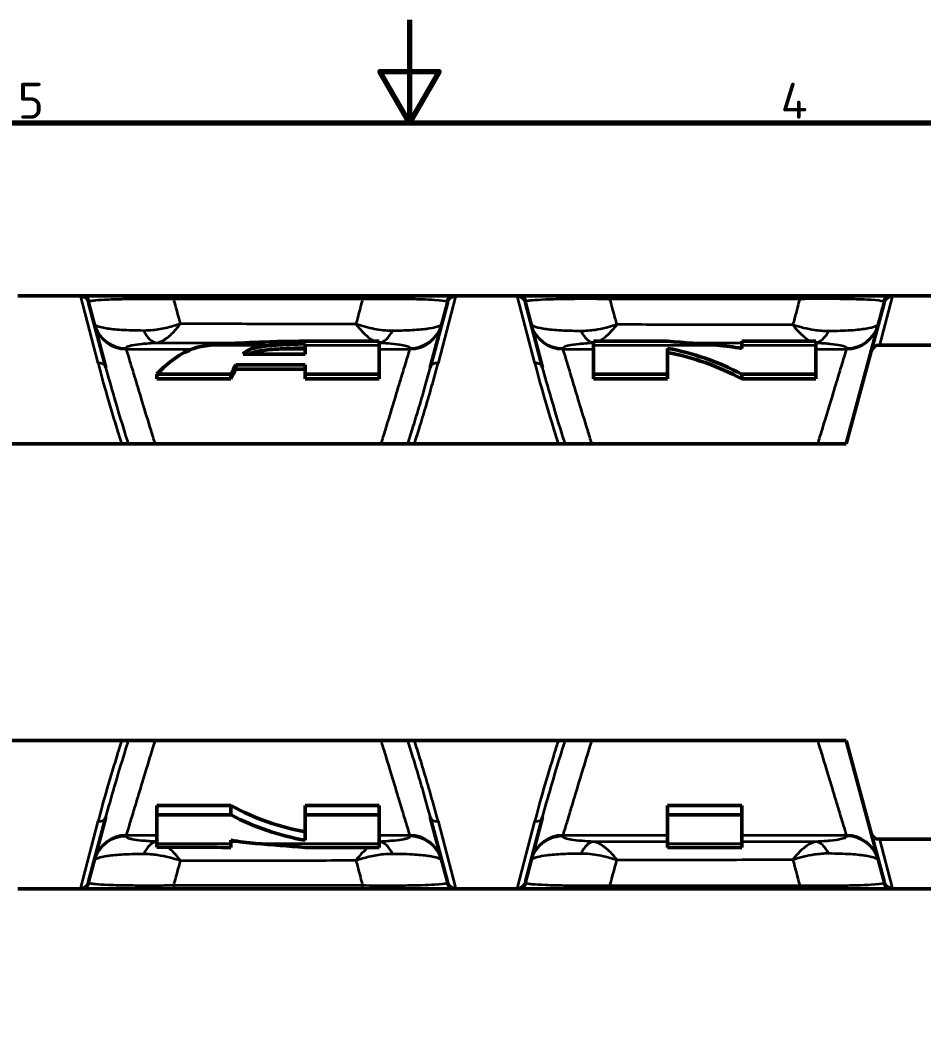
# Model space of a CAD drawing. Header units: millimetres. Extents: x 0 to 1485, y 0 to 1050.
# Drawn here: x 647.9 to 867.1, y 807.9 to 1050 of the extents above; entities that cross this region are included whole.
import ezdxf

# ---------------------------------------------------------------- set-up
doc = ezdxf.new("R2010")
doc.units = ezdxf.units.MM
doc.header["$LTSCALE"] = 2.5
for name, color, linetype, lineweight in [('Rahmen (ISO)', 7, 'Continuous', 70), ('Sichtbar (ISO)', 7, 'Continuous', 50), ('Sichtbar schmal (ISO)', 7, 'Continuous', 35)]:
    doc.layers.add(name, color=color, linetype=linetype, lineweight=lineweight)
doc.styles.add('Notiztext (DIN)', font='isocpeur.ttf')

# ---------------------------------------------------------------- blocks, each defined once
blk = doc.blocks.new('Ränder Standardrahmen')
at = {"layer": 'Rahmen (ISO)', "flags": 128}
for points in [[(297, 420), (297, 410), (294.113, 415), (299.887, 415), (297, 410)], [(10, 10), (10, 410), (584, 410), (584, 10), (10, 10)]]:
    blk.add_lwpolyline(points, dxfattribs=at)
at = {"layer": 'Rahmen (ISO)', "char_height": 3.5, "attachment_point": 7, "style": 'Notiztext (DIN)'}
for s, insert in [('5', (258.953, 410.4)), ('4', (333.028, 410.4))]:
    blk.add_mtext(s, dxfattribs=dict(at, insert=insert))

msp = doc.modelspace()

# ---------------------------------------------------------------- linework, layer by layer
at = {"layer": 'Sichtbar (ISO)'}
for p, q in [((647.371, 983.024), (662.94, 983.024)), ((685.249, 983.024), (662.94, 983.024)), ((664.596, 981.345), (668.81, 965.617)), ((731.098, 983.024), (685.249, 983.024)), ((753.338, 983.024), (731.098, 983.024)), ((747.483, 965.623), (751.693, 981.335)), ((753.338, 983.024), (768.974, 983.024)), ((791.143, 983.024), (768.974, 983.024)), ((770.603, 981.317), (774.807, 965.628)), ((837.202, 983.024), (791.143, 983.024)), ((859.304, 983.024), (837.202, 983.024)), ((854.533, 969.541), (857.685, 981.306)), ((859.304, 983.024), (875.01, 983.024)), ((717.146, 971.331), (717.146, 971.021)), ((717.146, 971.021), (717.146, 968.834)), ((735.146, 971.021), (735.146, 971.973)), ((735.146, 963.95), (735.146, 971.021)), ((787.146, 971.98), (787.146, 971.021)), ((787.146, 971.021), (787.146, 963.951)), ((823.146, 971.986), (823.146, 971.021)), ((823.146, 971.021), (823.146, 970.241)), ((841.146, 971.021), (841.146, 971.989)), ((841.146, 963.953), (841.146, 971.021)), ((856.465, 971.024), (983.827, 971.024)), ((717.146, 968.834), (702.146, 968.834)), ((805.146, 963.952), (805.146, 970.24)), ((848.5, 947.024), (854.533, 969.541)), ((700.346, 966.263), (717.146, 966.264)), ((700.346, 966.263), (700.346, 965.173)), ((717.146, 966.264), (717.146, 963.949)), ((681.146, 963.948), (699.146, 963.949)), ((681.146, 963.948), (681.146, 962.81)), ((699.146, 963.949), (699.146, 962.811)), ((717.146, 965.174), (700.346, 965.173)), ((717.146, 963.949), (735.146, 963.95)), ((717.146, 963.949), (717.146, 962.811)), ((735.146, 963.95), (735.146, 962.812)), ((787.146, 963.951), (805.146, 963.952)), ((787.146, 963.951), (787.146, 962.813)), ((805.146, 963.952), (805.146, 962.814)), ((823.146, 963.952), (841.146, 963.953)), ((823.146, 963.952), (823.146, 962.814)), ((841.146, 963.953), (841.146, 962.815)), ((699.146, 962.811), (681.146, 962.81)), ((735.146, 962.812), (717.146, 962.811)), ((805.146, 962.814), (787.146, 962.813)), ((841.146, 962.815), (823.146, 962.814)), ((848.5, 947.024), (590.179, 947.024)), ((848.5, 875.024), (590.179, 875.024)), ((854.533, 852.506), (848.5, 875.024)), ((681.146, 859.237), (699.146, 859.237)), ((681.146, 856.967), (681.146, 859.237)), ((699.146, 856.966), (699.146, 859.237)), ((717.146, 859.236), (735.146, 859.236)), ((717.146, 856.966), (717.146, 859.236)), ((735.146, 856.965), (735.146, 859.236)), ((805.146, 856.963), (805.146, 859.234)), ((805.146, 859.234), (823.146, 859.233)), ((823.146, 856.963), (823.146, 859.233)), ((668.81, 856.43), (664.596, 840.702)), ((699.146, 856.966), (681.146, 856.967)), ((681.146, 856.967), (681.146, 850.03)), ((735.146, 856.965), (717.146, 856.966)), ((717.146, 856.966), (717.146, 850.795)), ((735.146, 850.03), (735.146, 856.965)), ((751.693, 840.713), (747.483, 856.424)), ((774.807, 856.42), (770.603, 840.73)), ((823.146, 856.963), (805.146, 856.963)), ((805.146, 856.963), (805.146, 850.03)), ((823.146, 850.03), (823.146, 856.963)), ((857.685, 840.742), (854.533, 852.506)), ((681.146, 850.03), (681.146, 849.079)), ((699.146, 850.03), (699.146, 850.795)), ((699.146, 849.077), (699.146, 850.03)), ((735.146, 849.072), (735.146, 850.03)), ((805.146, 850.03), (805.146, 849.061)), ((823.146, 849.059), (823.146, 850.03)), ((983.827, 851.024), (856.465, 851.024)), ((662.94, 839.024), (647.371, 839.024)), ((662.94, 839.024), (685.249, 839.024)), ((685.249, 839.024), (731.098, 839.024)), ((731.098, 839.024), (753.338, 839.024)), ((768.974, 839.024), (753.338, 839.024)), ((768.974, 839.024), (791.143, 839.024)), ((791.143, 839.024), (837.202, 839.024)), ((837.202, 839.024), (859.304, 839.024)), ((875.01, 839.024), (859.304, 839.024))]:
    msp.add_line(p, q, dxfattribs=at)
for centre, start, end in [((856.465, 969.024), 90, 165), ((856.465, 853.024), 195, 270)]:
    msp.add_arc(centre, 2, start, end, dxfattribs=at)
for points in [[(694.058, 971.021), (692.526, 970.872), (691.217, 970.624), (690.146, 970.236)], [(735.146, 971.973), (729.854, 971.972), (724.562, 971.971), (719.27, 971.971)], [(805.146, 971.983), (799.146, 971.982), (793.146, 971.981), (787.146, 971.98)], [(817.166, 971.021), (813.159, 971.342), (809.153, 971.663), (805.146, 971.983)], [(823.146, 970.241), (821.16, 970.601), (819.162, 970.861), (817.166, 971.021)], [(841.146, 971.989), (835.146, 971.988), (829.146, 971.987), (823.146, 971.986)], [(690.146, 970.236), (687.03, 969.107), (683.99, 967.004), (681.146, 963.948)], [(702.146, 968.834), (702.188, 968.882), (702.229, 968.929), (702.271, 968.976)], [(805.146, 970.24), (811.281, 969.129), (817.372, 967.055), (823.146, 963.952)], [(823.146, 962.814), (817.381, 965.978), (811.287, 968.093), (805.146, 969.224)], [(699.146, 963.949), (699.538, 964.791), (699.938, 965.563), (700.346, 966.263)], [(700.346, 965.173), (699.938, 964.458), (699.537, 963.67), (699.146, 962.811)], [(699.146, 859.237), (704.91, 856.073), (711.005, 853.958), (717.146, 852.827)], [(717.146, 850.795), (711.016, 851.886), (704.929, 853.923), (699.146, 856.966)], [(699.146, 850.795), (701.125, 850.443), (703.116, 850.188), (705.105, 850.03)], [(705.105, 850.03), (709.119, 849.712), (713.132, 849.393), (717.146, 849.074)], [(681.146, 849.079), (687.146, 849.079), (693.146, 849.078), (699.146, 849.077)], [(717.146, 849.074), (723.146, 849.073), (729.146, 849.072), (735.146, 849.072)], [(805.146, 849.061), (811.146, 849.06), (817.146, 849.059), (823.146, 849.059)]]:
    msp.add_open_spline(points, degree=3, dxfattribs=at)
for points, knots in [([(719.27, 971.971), (717.942, 971.97), (716.615, 971.964), (713.466, 971.933), (711.657, 971.902), (706.438, 971.777), (703.183, 971.649), (697.945, 971.351), (695.86, 971.195), (694.058, 971.021)], [0, 0, 0, 0, 0.3984389, 0.3984389, 0.9520412, 0.9520412, 2.0338635, 2.0338635, 2.8898418, 2.8898418, 2.8898418, 2.8898418]), ([(702.271, 968.976), (702.868, 969.64), (703.875, 970.12), (705.907, 970.602), (706.608, 970.721), (708.08, 970.903), (708.837, 970.969), (709.644, 971.021)], [0, 0, 0, 0, 0.7642805, 0.7642805, 1.1050055, 1.1050055, 1.4164443, 1.4164443, 1.4164443, 1.4164443]), ([(709.644, 971.021), (710.913, 971.102), (712.295, 971.171), (714.852, 971.27), (715.983, 971.304), (717.146, 971.331)], [0, 0, 0, 0, 0.48969338, 0.48969338, 0.85292073, 0.85292073, 0.85292073, 0.85292073]), ([(709.742, 970.024), (708.927, 969.972), (708.161, 969.906), (706.257, 969.672), (705.23, 969.468), (704.065, 969.08), (703.773, 968.962), (703.509, 968.834)], [0, 0, 0, 0, 0.3130158, 0.3130158, 0.8378238, 0.8378238, 1.0360208, 1.0360208, 1.0360208, 1.0360208]), ([(717.146, 970.328), (715.992, 970.301), (714.868, 970.267), (712.348, 970.17), (710.991, 970.103), (709.742, 970.024)], [-0.84023621, -0.84023621, -0.84023621, -0.84023621, -0.47968456, -0.47968456, 0, 0, 0, 0])]:
    msp.add_open_spline(points, degree=3, knots=knots, dxfattribs=at)
at = {"layer": 'Sichtbar schmal (ISO)'}
for p, q in [((666.878, 966.631), (662.664, 982.822)), ((753.625, 982.811), (749.415, 966.638)), ((772.875, 966.642), (768.671, 982.793)), ((859.617, 982.781), (856.557, 971.024)), ((735.146, 971.61), (735.247, 971.61)), ((787.138, 971.614), (787.146, 971.614)), ((841.146, 971.617), (841.171, 971.617)), ((673.775, 970.024), (673.699, 970.306)), ((673.775, 970.024), (689.59, 970.024)), ((702.271, 968.976), (702.271, 968.834)), ((709.742, 970.024), (717.146, 970.024)), ((735.146, 970.024), (742.517, 970.024)), ((742.591, 970.297), (742.517, 970.024)), ((779.775, 970.024), (779.708, 970.273)), ((779.775, 970.024), (787.146, 970.024)), ((841.146, 970.024), (848.517, 970.024)), ((848.582, 970.263), (848.517, 970.024)), ((662.664, 839.226), (666.878, 855.416)), ((749.415, 855.41), (753.625, 839.237)), ((768.671, 839.255), (772.875, 855.406)), ((673.699, 851.741), (673.775, 852.024)), ((673.775, 852.024), (681.146, 852.024)), ((681.146, 850.441), (681.062, 850.441)), ((735.146, 852.024), (742.517, 852.024)), ((735.247, 850.437), (735.146, 850.437)), ((742.517, 852.024), (742.591, 851.751)), ((779.708, 851.775), (779.775, 852.024)), ((779.775, 852.024), (805.146, 852.024)), ((823.146, 852.024), (848.517, 852.024)), ((848.517, 852.024), (848.582, 851.785)), ((856.557, 851.024), (859.617, 839.266))]:
    msp.add_line(p, q, dxfattribs=at)
for centre, major_axis, ratio, start_param, end_param in [((662.664, 980.827), (1.932, 0.518), 0.9969061, 0, 1.3097706), ((662.94, 981.024), (0, 2), 0.9911701, 5.0659994, 6.2831853), ((685.249, 981.024), (0, 2), 0.0002309, 0.0000005, 0.9085672), ((731.098, 981.024), (0, 2), 0.0002269, 0.0000003, 0.9000755), ((753.338, 981.024), (0, 2), 0.9908931, 0, 1.2144959), ((753.625, 980.817), (-1.932, 0.518), 0.9967432, 4.973374, 6.2831853), ((768.671, 980.8), (1.932, 0.518), 0.9964671, 0, 1.3098804), ((768.974, 981.024), (0, 2), 0.9904931, 5.0730811, 6.2831853), ((791.143, 981.024), (0, 2), 0.0002218, 6.2831851, 7.17231), ((837.202, 981.024), (0, 2), 0.000218, 0.0000002, 0.880855), ((859.304, 981.024), (0, 2), 0.9902083, 0, 1.2073376), ((859.617, 980.788), (-1.932, 0.518), 0.9962853, 4.9732595, 6.2831853), ((673.699, 978.281), (-7.727, -2.071), 0.9966753, 0, 1.3098998), ((673.774, 977.999), (-7.727, -2.071), 0.9966751, 0, 1.3098689), ((742.517, 977.999), (7.727, -2.071), 0.9966244, 4.9733851, 6.2831853), ((742.59, 978.272), (7.727, -2.071), 0.9966243, 4.9734152, 6.2831853), ((779.708, 978.247), (-7.727, -2.071), 0.9965968, 0, 1.3099165), ((779.775, 977.998), (-7.727, -2.071), 0.9965967, 0, 1.3098889), ((848.517, 977.998), (7.727, -2.071), 0.9965442, 4.9733655, 6.2831853), ((848.581, 978.237), (7.727, -2.071), 0.9965441, 4.9733922, 6.2831853), ((681.06, 979.582), (0.39, -7.99), 0.5238236, 5.3689978, 6.1905662), ((735.245, 979.585), (-0.392, -7.99), 0.5259691, 0.0933178, 0.9086907), ((787.136, 979.588), (0.392, -7.99), 0.5211336, 5.3859183, 6.1896582), ((841.17, 979.591), (-0.394, -7.99), 0.5233974, 0.0942444, 0.8919459), ((666.878, 965.099), (1.932, 0.518), 0.7546974, 0, 1.3712665), ((749.415, 965.106), (-1.932, 0.518), 0.7547918, 4.9119431, 6.2831853), ((772.875, 965.11), (1.932, 0.518), 0.7548557, 0, 1.3712258), ((666.878, 856.948), (1.932, -0.518), 0.7546974, 4.9119188, 6.2831853), ((749.415, 856.942), (-1.932, -0.518), 0.7547918, 0, 1.3712422), ((772.875, 856.938), (1.932, -0.518), 0.7548557, 4.9119595, 6.2831853), ((673.699, 843.766), (-7.727, 2.071), 0.9966753, 4.9732855, 6.2831853), ((673.774, 844.049), (-7.727, 2.071), 0.9966751, 4.9733164, 6.2831853), ((681.06, 842.465), (0.39, 7.99), 0.5238236, 0.0926191, 0.9141875), ((735.245, 842.462), (-0.392, 7.99), 0.5259691, 5.3744946, 6.1898675), ((742.517, 844.049), (7.727, 2.071), 0.9966244, 0, 1.3098002), ((742.59, 843.776), (7.727, 2.071), 0.9966243, 0, 1.3097701), ((779.708, 843.8), (-7.727, 2.071), 0.9965968, 4.9732688, 6.2831853), ((779.775, 844.049), (-7.727, 2.071), 0.9965967, 4.9732964, 6.2831853), ((787.136, 842.459), (0.392, 7.99), 0.5211336, 0.0935271, 0.897267), ((841.17, 842.456), (-0.394, 7.99), 0.5233974, 5.3912394, 6.1889409), ((848.517, 844.05), (7.727, 2.071), 0.9965442, 0, 1.3098198), ((848.581, 843.811), (7.727, 2.071), 0.9965441, 0, 1.3097931), ((662.664, 841.22), (1.932, -0.518), 0.9969061, 4.9734147, 6.2831853), ((662.94, 841.024), (0, -2), 0.9911701, 0, 1.2171859), ((753.338, 841.024), (0, -2), 0.9908931, 5.0686894, 6.2831853), ((753.625, 841.23), (-1.932, -0.518), 0.9967432, 0, 1.3098113), ((768.671, 841.248), (1.932, -0.518), 0.9964671, 4.9733049, 6.2831853), ((768.974, 841.024), (0, -2), 0.9904931, 0, 1.2101042), ((859.304, 841.024), (0, -2), 0.9902083, 5.0758477, 6.2831853), ((859.617, 841.26), (-1.932, -0.518), 0.9962853, 0, 1.3099259), ((685.249, 841.024), (0, -2), 0.0002309, 5.3746184, 6.2831853), ((731.098, 841.024), (0, -2), 0.0002269, 5.3831101, 6.2831853), ((791.143, 841.024), (0, -2), 0.0002218, 5.3940605, 6.2831853), ((837.202, 841.024), (0, -2), 0.000218, 5.4023304, 6.2831853)]:
    msp.add_ellipse(centre, major_axis=major_axis, ratio=ratio, start_param=start_param, end_param=end_param, dxfattribs=at)
for points, knots in [([(662.94, 983.024), (662.826, 983.024), (662.748, 983.007), (662.658, 982.94), (662.646, 982.889), (662.664, 982.822)], [0, 0, 0, 0, 0.25874991, 0.25874991, 0.51749981, 0.51749981, 0.51749981, 0.51749981]), ([(664.596, 981.345), (664.57, 981.439), (664.572, 981.518), (664.638, 981.642), (664.702, 981.687), (664.8, 981.716)], [-0.51749981, -0.51749981, -0.51749981, -0.51749981, -0.25874991, -0.25874991, 0, 0, 0, 0]), ([(664.8, 981.716), (664.857, 981.734), (664.925, 981.751), (665.281, 981.828), (665.692, 981.885), (667.022, 982.015), (668.076, 982.083), (670.207, 982.171), (671.067, 982.198), (673.185, 982.249), (674.517, 982.271), (677.685, 982.298), (679.562, 982.3), (682.754, 982.282), (684.008, 982.27), (685.249, 982.254)], [-3.4714345, -3.4714345, -3.4714345, -3.4714345, -3.3190794, -3.3190794, -2.7739914, -2.7739914, -2.0082411, -2.0082411, -1.5794452, -1.5794452, -1.0453226, -1.0453226, -0.4020472, -0.4020472, 0, 0, 0, 0]), ([(685.249, 982.254), (692.891, 982.256), (700.532, 982.258), (715.815, 982.262), (723.456, 982.265), (731.098, 982.267)], [-4.5848629, -4.5848629, -4.5848629, -4.5848629, -2.2924315, -2.2924315, 0, 0, 0, 0]), ([(686.907, 976.189), (686.785, 976.633), (686.664, 977.078), (686.542, 977.523), (686.292, 978.439), (686.041, 979.356), (685.61, 980.933), (685.43, 981.593), (685.249, 982.254)], [0.5396016, 0.5396016, 0.5396016, 0.5396016, 0.71240876, 0.71240876, 0.71240876, 1.06861314, 1.06861314, 1.32508725, 1.32508725, 1.32508725, 1.32508725]), ([(731.098, 982.267), (730.923, 981.603), (730.749, 980.939), (730.334, 979.358), (730.093, 978.442), (729.853, 977.525), (729.729, 977.055), (729.606, 976.586), (729.483, 976.117)], [0.09881554, 0.09881554, 0.09881554, 0.09881554, 0.35888703, 0.35888703, 0.71777406, 0.71777406, 0.71777406, 0.90155566, 0.90155566, 0.90155566, 0.90155566]), ([(731.098, 982.267), (732.152, 982.281), (733.213, 982.291), (736.595, 982.314), (738.839, 982.31), (742.521, 982.271), (744.013, 982.242), (746.616, 982.162), (747.707, 982.113), (750.121, 981.961), (751.062, 981.845), (751.481, 981.721)], [-3.4630188, -3.4630188, -3.4630188, -3.4630188, -3.1215505, -3.1215505, -2.3576159, -2.3576159, -1.7244714, -1.7244714, -1.0913268, -1.0913268, 0, 0, 0, 0]), ([(751.481, 981.721), (751.583, 981.691), (751.649, 981.644), (751.718, 981.515), (751.72, 981.433), (751.693, 981.335)], [-0.53096976, -0.53096976, -0.53096976, -0.53096976, -0.26548488, -0.26548488, 0, 0, 0, 0]), ([(753.625, 982.811), (753.644, 982.882), (753.632, 982.935), (753.539, 983.006), (753.458, 983.024), (753.338, 983.024)], [0, 0, 0, 0, 0.26548488, 0.26548488, 0.53096976, 0.53096976, 0.53096976, 0.53096976]), ([(768.974, 983.024), (768.847, 983.024), (768.761, 983.005), (768.663, 982.928), (768.651, 982.87), (768.671, 982.793)], [0, 0, 0, 0, 0.2765216, 0.2765216, 0.55304321, 0.55304321, 0.55304321, 0.55304321]), ([(770.603, 981.317), (770.575, 981.423), (770.576, 981.511), (770.648, 981.648), (770.719, 981.698), (770.827, 981.73)], [-0.55304321, -0.55304321, -0.55304321, -0.55304321, -0.2765216, -0.2765216, 0, 0, 0, 0]), ([(770.827, 981.73), (770.895, 981.749), (770.975, 981.769), (771.36, 981.848), (771.779, 981.906), (773.119, 982.036), (774.17, 982.104), (776.293, 982.193), (777.152, 982.221), (779.258, 982.273), (780.575, 982.295), (783.699, 982.324), (785.546, 982.327), (788.688, 982.311), (789.921, 982.3), (791.143, 982.284)], [-3.456559, -3.456559, -3.456559, -3.456559, -3.2846071, -3.2846071, -2.7444866, -2.7444866, -1.9850214, -1.9850214, -1.5569277, -1.5569277, -1.0289041, -1.0289041, -0.3957324, -0.3957324, 0, 0, 0, 0]), ([(791.143, 982.284), (798.819, 982.286), (806.496, 982.288), (821.849, 982.293), (829.525, 982.295), (837.202, 982.297)], [-4.6058724, -4.6058724, -4.6058724, -4.6058724, -2.3029362, -2.3029362, 0, 0, 0, 0]), ([(792.857, 976.012), (792.719, 976.515), (792.582, 977.019), (792.444, 977.523), (792.194, 978.439), (791.943, 979.356), (791.509, 980.943), (791.326, 981.614), (791.143, 982.284)], [0.52444717, 0.52444717, 0.52444717, 0.52444717, 0.72307661, 0.72307661, 0.72307661, 1.08461492, 1.08461492, 1.34892914, 1.34892914, 1.34892914, 1.34892914]), ([(837.202, 982.297), (837.025, 981.623), (836.848, 980.949), (836.43, 979.358), (836.189, 978.442), (835.948, 977.525), (835.81, 976.998), (835.671, 976.47), (835.533, 975.943)], [0.09633591, 0.09633591, 0.09633591, 0.09633591, 0.36426043, 0.36426043, 0.72852087, 0.72852087, 0.72852087, 0.93805093, 0.93805093, 0.93805093, 0.93805093]), ([(837.202, 982.297), (838.039, 982.307), (838.88, 982.316), (842.043, 982.34), (844.294, 982.338), (848.079, 982.302), (849.645, 982.272), (852.374, 982.19), (853.518, 982.139), (856.029, 981.983), (857.008, 981.862), (857.453, 981.735)], [-3.4481957, -3.4481957, -3.4481957, -3.4481957, -3.1770583, -3.1770583, -2.4194598, -2.4194598, -1.7673668, -1.7673668, -1.1152738, -1.1152738, 0, 0, 0, 0]), ([(857.453, 981.735), (857.566, 981.702), (857.639, 981.651), (857.714, 981.507), (857.715, 981.416), (857.685, 981.306)], [-0.56712485, -0.56712485, -0.56712485, -0.56712485, -0.28356242, -0.28356242, 0, 0, 0, 0]), ([(859.617, 982.781), (859.638, 982.862), (859.626, 982.923), (859.525, 983.004), (859.436, 983.024), (859.304, 983.024)], [0, 0, 0, 0, 0.28356242, 0.28356242, 0.56712485, 0.56712485, 0.56712485, 0.56712485]), ([(677.983, 974.542), (675.938, 974.548), (674.1, 974.605), (671.097, 974.791), (669.873, 974.919), (668.916, 975.071), (668.66, 975.111), (668.423, 975.154), (667.597, 975.318), (667.121, 975.451), (666.285, 975.785), (666.03, 975.994), (665.971, 976.211)], [0, 0, 0, 0, 0.4741205, 0.4741205, 0.9398117, 0.9398117, 0.9398117, 1.0640058, 1.0640058, 1.4097176, 1.4097176, 1.8796235, 1.8796235, 1.8796235, 1.8796235]), ([(686.907, 976.189), (685.844, 975.829), (684.778, 975.517), (682.524, 974.98), (681.339, 974.771), (679.43, 974.579), (678.701, 974.54), (677.983, 974.542)], [-0.0018374, -0.0018374, -0.0018374, -0.0018374, 0.23481164, 0.23481164, 0.50120816, 0.50120816, 0.66770598, 0.66770598, 0.66770598, 0.66770598]), ([(681.062, 971.607), (681.535, 971.676), (682.014, 971.84), (683.267, 972.475), (684.043, 973.071), (685.517, 974.497), (686.213, 975.295), (686.907, 976.189)], [-0.66770598, -0.66770598, -0.66770598, -0.66770598, -0.50120816, -0.50120816, -0.23481164, -0.23481164, 0.0018374, 0.0018374, 0.0018374, 0.0018374]), ([(729.483, 976.117), (729.218, 976.117), (728.954, 976.117), (721.847, 976.129), (715.005, 976.141), (708.163, 976.152), (701.321, 976.164), (694.478, 976.176), (687.393, 976.188), (687.15, 976.188), (686.907, 976.189)], [1.9732387, 1.9732387, 1.9732387, 1.9732387, 2.0526314, 2.0526314, 4.1052627, 4.1052627, 4.1052627, 6.1578941, 6.1578941, 6.2308287, 6.2308287, 6.2308287, 6.2308287]), ([(738.319, 974.511), (737.604, 974.507), (736.879, 974.544), (735.418, 974.689), (734.681, 974.797), (733.943, 974.936), (733.206, 975.075), (732.463, 975.245), (730.974, 975.641), (730.227, 975.867), (729.483, 976.117)], [0, 0, 0, 0, 0.16595098, 0.16595098, 0.33190196, 0.33190196, 0.33190196, 0.49785294, 0.49785294, 0.66380392, 0.66380392, 0.66380392, 0.66380392]), ([(729.483, 976.117), (729.968, 975.494), (730.453, 974.919), (731.423, 973.886), (731.907, 973.428), (732.388, 973.039), (732.869, 972.65), (733.349, 972.327), (733.904, 972.045), (733.982, 972.008), (734.059, 971.973)], [-0.66380392, -0.66380392, -0.66380392, -0.66380392, -0.49785294, -0.49785294, -0.33190196, -0.33190196, -0.33190196, -0.16595098, -0.16595098, -0.13895874, -0.13895874, -0.13895874, -0.13895874]), ([(750.318, 976.201), (750.277, 976.049), (750.14, 975.901), (749.66, 975.621), (749.322, 975.489), (748.305, 975.209), (747.561, 975.067), (745.527, 974.802), (744.191, 974.688), (741.309, 974.553), (739.873, 974.517), (738.319, 974.511)], [0, 0, 0, 0, 0.3298149, 0.3298149, 0.6518849, 0.6518849, 1.0609555, 1.0609555, 1.5250726, 1.5250726, 1.8857338, 1.8857338, 1.8857338, 1.8857338]), ([(784.126, 974.444), (782.101, 974.453), (780.278, 974.512), (777.205, 974.705), (775.927, 974.843), (774.936, 975.005), (773.965, 975.164), (773.261, 975.345), (772.296, 975.742), (772.04, 975.955), (771.98, 976.177)], [0, 0, 0, 0, 0.4685599, 0.4685599, 0.9562836, 0.9562836, 0.9562836, 1.4344255, 1.4344255, 1.9125673, 1.9125673, 1.9125673, 1.9125673]), ([(792.857, 976.012), (791.088, 975.424), (789.294, 974.968), (786.379, 974.531), (785.239, 974.44), (784.126, 974.444)], [-0.00183946, -0.00183946, -0.00183946, -0.00183946, 0.39207791, 0.39207791, 0.64953224, 0.64953224, 0.64953224, 0.64953224]), ([(788.346, 971.981), (788.687, 972.135), (789.03, 972.33), (790.53, 973.345), (791.702, 974.548), (792.857, 976.012)], [-0.50952406, -0.50952406, -0.50952406, -0.50952406, -0.39207791, -0.39207791, 0.00183946, 0.00183946, 0.00183946, 0.00183946]), ([(835.533, 975.943), (835.252, 975.943), (834.97, 975.944), (827.847, 975.955), (821.005, 975.966), (814.163, 975.977), (807.321, 975.988), (800.479, 975.999), (793.377, 976.011), (793.117, 976.011), (792.857, 976.012)], [1.9682588, 1.9682588, 1.9682588, 1.9682588, 2.0526316, 2.0526316, 4.1052632, 4.1052632, 4.1052632, 6.1578947, 6.1578947, 6.2358531, 6.2358531, 6.2358531, 6.2358531]), ([(844.177, 974.414), (843.062, 974.408), (841.921, 974.498), (839.034, 974.928), (837.272, 975.371), (835.533, 975.943)], [0, 0, 0, 0, 0.25827474, 0.25827474, 0.64587549, 0.64587549, 0.64587549, 0.64587549]), ([(835.533, 975.943), (836.665, 974.513), (837.812, 973.338), (839.283, 972.338), (839.623, 972.142), (839.961, 971.988)], [-0.64587549, -0.64587549, -0.64587549, -0.64587549, -0.25827474, -0.25827474, -0.14121136, -0.14121136, -0.14121136, -0.14121136]), ([(856.308, 976.166), (856.249, 975.945), (855.994, 975.731), (855.032, 975.333), (854.331, 975.15), (853.362, 974.989), (852.369, 974.824), (851.085, 974.683), (848.008, 974.486), (846.195, 974.425), (844.177, 974.414)], [0, 0, 0, 0, 0.4797238, 0.4797238, 0.9594476, 0.9594476, 0.9594476, 1.4517074, 1.4517074, 1.9188952, 1.9188952, 1.9188952, 1.9188952]), ([(673.699, 970.306), (673.666, 970.429), (673.766, 970.554), (674.207, 970.767), (674.477, 970.856), (674.967, 970.973), (675.109, 971.004), (675.264, 971.034), (675.845, 971.148), (676.609, 971.258), (678.525, 971.453), (679.717, 971.541), (681.062, 971.607)], [-1.8796235, -1.8796235, -1.8796235, -1.8796235, -1.4097176, -1.4097176, -1.0640058, -1.0640058, -0.9398117, -0.9398117, -0.9398117, -0.4741205, -0.4741205, 0, 0, 0, 0]), ([(681.062, 971.607), (683.248, 971.607), (685.434, 971.607), (692.641, 971.608), (697.662, 971.608), (702.684, 971.608)], [-6.8136683, -6.8136683, -6.8136683, -6.8136683, -6.1578941, -6.1578941, -4.6514689, -4.6514689, -4.6514689, -4.6514689]), ([(735.247, 971.61), (736.268, 971.56), (737.202, 971.497), (739.055, 971.335), (739.898, 971.231), (741.15, 971.021), (741.593, 970.918), (742.17, 970.729), (742.35, 970.645), (742.573, 970.472), (742.614, 970.384), (742.591, 970.297)], [-1.8857338, -1.8857338, -1.8857338, -1.8857338, -1.5250726, -1.5250726, -1.0609555, -1.0609555, -0.6518849, -0.6518849, -0.3298149, -0.3298149, 0, 0, 0, 0]), ([(779.708, 970.273), (779.675, 970.4), (779.773, 970.528), (780.278, 970.78), (780.682, 970.904), (781.27, 971.023), (781.869, 971.144), (782.665, 971.26), (784.626, 971.461), (785.807, 971.548), (787.138, 971.614)], [-1.9125673, -1.9125673, -1.9125673, -1.9125673, -1.4344255, -1.4344255, -0.9562836, -0.9562836, -0.9562836, -0.4685599, -0.4685599, 0, 0, 0, 0]), ([(809.746, 971.615), (811.212, 971.615), (812.679, 971.615), (814.146, 971.615), (817.146, 971.616), (820.146, 971.616), (823.146, 971.616)], [-4.5452825, -4.5452825, -4.5452825, -4.5452825, -4.1052632, -4.1052632, -4.1052632, -3.2052616, -3.2052616, -3.2052616, -3.2052616]), ([(841.171, 971.617), (842.497, 971.552), (843.671, 971.464), (845.633, 971.262), (846.432, 971.144), (847.031, 971.021), (847.616, 970.901), (848.017, 970.776), (848.519, 970.521), (848.616, 970.391), (848.582, 970.263)], [-1.9188952, -1.9188952, -1.9188952, -1.9188952, -1.4517074, -1.4517074, -0.9594476, -0.9594476, -0.9594476, -0.4797238, -0.4797238, 0, 0, 0, 0]), ([(680.759, 947.024), (680.41, 948.174), (680.07, 949.294), (679.008, 952.791), (678.321, 955.052), (677.072, 959.165), (676.51, 961.015), (676.023, 962.621), (675.843, 963.214), (675.673, 963.773), (675.113, 965.616), (674.773, 966.736), (674.122, 968.882), (673.877, 969.687), (673.775, 970.024)], [0.1571586, 0.1571586, 0.1571586, 0.1571586, 0.6633212, 0.6633212, 1.7888959, 1.7888959, 2.9144763, 2.9144763, 2.9144763, 3.3297207, 3.3297207, 4.3717145, 4.3717145, 5.8289526, 5.8289526, 5.8289526, 5.8289526]), ([(742.517, 970.024), (742.414, 969.684), (742.169, 968.877), (741.518, 966.732), (741.178, 965.615), (740.619, 963.773), (740.448, 963.21), (740.267, 962.614), (739.78, 961.008), (739.218, 959.159), (737.97, 955.048), (737.283, 952.789), (736.222, 949.294), (735.882, 948.174), (735.533, 947.024)], [0, 0, 0, 0, 1.4563127, 1.4563127, 2.4951863, 2.4951863, 2.9126254, 2.9126254, 2.9126254, 4.0372795, 4.0372795, 5.161928, 5.161928, 5.6680433, 5.6680433, 5.6680433, 5.6680433]), ([(786.759, 947.024), (786.41, 948.174), (786.07, 949.294), (785.009, 952.788), (784.323, 955.046), (783.075, 959.156), (782.514, 961.005), (782.026, 962.61), (781.845, 963.208), (781.673, 963.773), (781.114, 965.614), (780.775, 966.73), (780.124, 968.875), (779.878, 969.683), (779.775, 970.024)], [0.1572629, 0.1572629, 0.1572629, 0.1572629, 0.6633137, 0.6633137, 1.7874785, 1.7874785, 2.911649, 2.911649, 2.911649, 3.3303161, 3.3303161, 4.3674735, 4.3674735, 5.823298, 5.823298, 5.823298, 5.823298]), ([(848.517, 970.024), (848.413, 969.681), (848.167, 968.871), (847.516, 966.726), (847.178, 965.613), (846.619, 963.772), (846.446, 963.205), (846.264, 962.603), (845.776, 960.998), (845.215, 959.15), (843.968, 955.043), (843.282, 952.786), (842.222, 949.294), (841.882, 948.174), (841.532, 947.024)], [0, 0, 0, 0, 1.4548964, 1.4548964, 2.4889253, 2.4889253, 2.9097927, 2.9097927, 2.9097927, 4.0330344, 4.0330344, 5.1562704, 5.1562704, 5.6622737, 5.6622737, 5.6622737, 5.6622737]), ([(666.878, 966.631), (667.502, 964.233), (668.226, 961.601), (669.85, 955.977), (670.75, 952.985), (672.007, 948.94), (672.306, 947.988), (672.611, 947.024)], [0, 0, 0, 0, 1.1028347, 1.1028347, 2.2056644, 2.2056644, 2.5396669, 2.5396669, 2.5396669, 2.5396669]), ([(743.68, 947.023), (744.164, 948.551), (744.632, 950.052), (745.613, 953.241), (746.119, 954.92), (746.599, 956.548), (747.139, 958.379), (747.647, 960.146), (748.588, 963.518), (749.021, 965.124), (749.415, 966.638)], [0.2435567, 0.2435567, 0.2435567, 0.2435567, 0.7733917, 0.7733917, 1.3921066, 1.3921066, 1.3921066, 2.0881598, 2.0881598, 2.7842131, 2.7842131, 2.7842131, 2.7842131]), ([(772.875, 966.642), (773.499, 964.245), (774.223, 961.614), (775.846, 955.991), (776.745, 953), (778.004, 948.951), (778.305, 947.993), (778.611, 947.024)], [0, 0, 0, 0, 1.1027139, 1.1027139, 2.2054227, 2.2054227, 2.5413243, 2.5413243, 2.5413243, 2.5413243]), ([(674.291, 947.024), (674.009, 947.921), (673.732, 948.806), (672.535, 952.67), (671.671, 955.533), (670.11, 960.883), (669.413, 963.368), (668.81, 965.617)], [-2.5274701, -2.5274701, -2.5274701, -2.5274701, -2.2056644, -2.2056644, -1.1028347, -1.1028347, 0, 0, 0, 0]), ([(747.483, 965.623), (747.103, 964.204), (746.685, 962.691), (745.78, 959.5), (745.292, 957.821), (744.773, 956.073), (744.311, 954.52), (743.825, 952.911), (742.893, 949.878), (742.454, 948.465), (742, 947.023)], [-2.7842131, -2.7842131, -2.7842131, -2.7842131, -2.0881598, -2.0881598, -1.3921066, -1.3921066, -1.3921066, -0.7733917, -0.7733917, -0.2557558, -0.2557558, -0.2557558, -0.2557558]), ([(780.291, 947.024), (780.007, 947.926), (779.729, 948.817), (778.53, 952.684), (777.667, 955.547), (776.106, 960.895), (775.41, 963.379), (774.807, 965.628)], [-2.529123, -2.529123, -2.529123, -2.529123, -2.2054227, -2.2054227, -1.1027139, -1.1027139, 0, 0, 0, 0]), ([(672.611, 875.024), (672.306, 874.06), (672.007, 873.107), (670.749, 869.062), (669.85, 866.071), (668.226, 860.446), (667.502, 857.815), (666.878, 855.416)], [0.2435667, 0.2435667, 0.2435667, 0.2435667, 0.5776291, 0.5776291, 1.6804292, 1.6804292, 2.7832344, 2.7832344, 2.7832344, 2.7832344]), ([(668.81, 856.43), (669.413, 858.679), (670.11, 861.164), (671.671, 866.514), (672.535, 869.377), (673.732, 873.241), (674.009, 874.127), (674.291, 875.024)], [-2.7832344, -2.7832344, -2.7832344, -2.7832344, -1.6804292, -1.6804292, -0.5776291, -0.5776291, -0.2557635, -0.2557635, -0.2557635, -0.2557635]), ([(673.775, 852.024), (673.877, 852.361), (674.122, 853.166), (674.773, 855.311), (675.113, 856.432), (675.673, 858.275), (675.843, 858.834), (676.023, 859.426), (676.51, 861.032), (677.072, 862.883), (678.321, 866.995), (679.008, 869.257), (680.07, 872.753), (680.41, 873.873), (680.759, 875.024)], [0, 0, 0, 0, 1.4572318, 1.4572318, 2.4992183, 2.4992183, 2.9144635, 2.9144635, 2.9144635, 4.0400447, 4.0400447, 5.1656203, 5.1656203, 5.6717942, 5.6717942, 5.6717942, 5.6717942]), ([(735.533, 875.024), (735.882, 873.873), (736.222, 872.753), (737.283, 869.259), (737.97, 866.999), (739.218, 862.889), (739.78, 861.039), (740.267, 859.433), (740.448, 858.837), (740.619, 858.275), (741.178, 856.433), (741.518, 855.315), (742.169, 853.17), (742.414, 852.363), (742.517, 852.024)], [0.1571817, 0.1571817, 0.1571817, 0.1571817, 0.6633083, 0.6633083, 1.7879576, 1.7879576, 2.9126126, 2.9126126, 2.9126126, 3.3300524, 3.3300524, 4.3689189, 4.3689189, 5.8252252, 5.8252252, 5.8252252, 5.8252252]), ([(742, 875.025), (742.454, 873.582), (742.893, 872.17), (743.825, 869.137), (744.311, 867.529), (744.772, 865.976), (745.291, 864.228), (745.779, 862.549), (746.685, 859.357), (747.103, 857.844), (747.483, 856.424)], [-2.5284565, -2.5284565, -2.5284565, -2.5284565, -2.0109073, -2.0109073, -1.3922793, -1.3922793, -1.3922793, -0.6961396, -0.6961396, 0, 0, 0, 0]), ([(749.415, 855.41), (749.021, 856.924), (748.588, 858.53), (747.647, 861.903), (747.139, 863.669), (746.599, 865.501), (746.119, 867.129), (745.612, 868.807), (744.632, 871.996), (744.164, 873.496), (743.68, 875.024)], [0, 0, 0, 0, 0.6961396, 0.6961396, 1.3922793, 1.3922793, 1.3922793, 2.0109073, 2.0109073, 2.5406556, 2.5406556, 2.5406556, 2.5406556]), ([(778.611, 875.024), (778.304, 874.054), (778.004, 873.096), (776.745, 869.047), (775.846, 866.056), (774.223, 860.434), (773.499, 857.803), (772.875, 855.406)], [0.2435434, 0.2435434, 0.2435434, 0.2435434, 0.5795042, 0.5795042, 1.6821839, 1.6821839, 2.7848685, 2.7848685, 2.7848685, 2.7848685]), ([(774.807, 856.42), (775.41, 858.668), (776.106, 861.152), (777.667, 866.5), (778.53, 869.363), (779.729, 873.23), (780.007, 874.121), (780.291, 875.024)], [-2.7848685, -2.7848685, -2.7848685, -2.7848685, -1.6821839, -1.6821839, -0.5795042, -0.5795042, -0.2557447, -0.2557447, -0.2557447, -0.2557447]), ([(779.775, 852.024), (779.878, 852.364), (780.124, 853.173), (780.775, 855.317), (781.114, 856.434), (781.673, 858.275), (781.845, 858.839), (782.026, 859.437), (782.514, 861.043), (783.075, 862.892), (784.323, 867.001), (785.009, 869.26), (786.07, 872.754), (786.41, 873.873), (786.759, 875.024)], [0, 0, 0, 0, 1.4558196, 1.4558196, 2.4929714, 2.4929714, 2.9116391, 2.9116391, 2.9116391, 4.0358102, 4.0358102, 5.1599756, 5.1599756, 5.6660352, 5.6660352, 5.6660352, 5.6660352]), ([(841.532, 875.024), (841.882, 873.873), (842.222, 872.754), (843.282, 869.262), (843.968, 867.005), (845.215, 862.898), (845.776, 861.049), (846.264, 859.444), (846.446, 858.843), (846.619, 858.275), (847.178, 856.435), (847.516, 855.322), (848.167, 853.177), (848.413, 852.367), (848.517, 852.024)], [0.1572919, 0.1572919, 0.1572919, 0.1572919, 0.6633039, 0.6633039, 1.7865406, 1.7865406, 2.9097829, 2.9097829, 2.9097829, 3.3306509, 3.3306509, 4.3646743, 4.3646743, 5.8195658, 5.8195658, 5.8195658, 5.8195658]), ([(681.062, 850.441), (679.717, 850.506), (678.525, 850.594), (676.609, 850.79), (675.845, 850.899), (675.264, 851.013), (675.109, 851.044), (674.967, 851.075), (674.477, 851.192), (674.207, 851.281), (673.766, 851.493), (673.666, 851.618), (673.699, 851.741)], [-1.8796233, -1.8796233, -1.8796233, -1.8796233, -1.4055011, -1.4055011, -0.9398117, -0.9398117, -0.9398117, -0.8156118, -0.8156118, -0.4699058, -0.4699058, 0, 0, 0, 0]), ([(742.591, 851.751), (742.624, 851.626), (742.526, 851.5), (742.087, 851.284), (741.815, 851.193), (741.325, 851.075), (741.187, 851.045), (741.037, 851.015), (740.455, 850.899), (739.688, 850.788), (737.771, 850.591), (736.585, 850.503), (735.247, 850.437)], [-1.885734, -1.885734, -1.885734, -1.885734, -1.4143005, -1.4143005, -1.0641622, -1.0641622, -0.942867, -0.942867, -0.942867, -0.4727029, -0.4727029, 0, 0, 0, 0]), ([(787.138, 850.434), (786.123, 850.484), (785.194, 850.546), (783.34, 850.708), (782.494, 850.813), (781.227, 851.023), (780.775, 851.126), (780.176, 851.315), (779.986, 851.402), (779.732, 851.584), (779.683, 851.68), (779.708, 851.775)], [-1.9125671, -1.9125671, -1.9125671, -1.9125671, -1.5553891, -1.5553891, -1.0934201, -1.0934201, -0.6850284, -0.6850284, -0.358973, -0.358973, 0, 0, 0, 0]), ([(792.857, 846.036), (792.379, 846.641), (791.899, 847.202), (790.937, 848.211), (790.456, 848.66), (789.976, 849.041), (789.497, 849.422), (789.019, 849.737), (788.072, 850.208), (787.602, 850.366), (787.138, 850.434)], [-0.6513717, -0.6513717, -0.6513717, -0.6513717, -0.48852877, -0.48852877, -0.32568585, -0.32568585, -0.32568585, -0.16284292, -0.16284292, 0, 0, 0, 0]), ([(805.146, 850.433), (801.304, 850.433), (797.462, 850.433), (791.459, 850.434), (789.299, 850.434), (787.138, 850.434)], [-3.2052615, -3.2052615, -3.2052615, -3.2052615, -2.0526316, -2.0526316, -1.4044931, -1.4044931, -1.4044931, -1.4044931]), ([(841.171, 850.431), (839.005, 850.431), (836.839, 850.431), (830.83, 850.431), (826.988, 850.431), (823.146, 850.432)], [-6.8078247, -6.8078247, -6.8078247, -6.8078247, -6.1578947, -6.1578947, -5.0052647, -5.0052647, -5.0052647, -5.0052647]), ([(841.171, 850.431), (840.441, 850.322), (839.695, 849.99), (837.812, 848.709), (836.665, 847.535), (835.533, 846.105)], [-0.64403064, -0.64403064, -0.64403064, -0.64403064, -0.3857559, -0.3857559, 0.00184485, 0.00184485, 0.00184485, 0.00184485]), ([(848.582, 851.785), (848.616, 851.657), (848.519, 851.527), (848.017, 851.272), (847.616, 851.147), (847.031, 851.027), (846.432, 850.904), (845.633, 850.786), (843.671, 850.584), (842.497, 850.496), (841.171, 850.431)], [-1.9188955, -1.9188955, -1.9188955, -1.9188955, -1.4391716, -1.4391716, -0.9594477, -0.9594477, -0.9594477, -0.467185, -0.467185, 0, 0, 0, 0]), ([(665.971, 845.837), (666.03, 846.054), (666.285, 846.263), (667.121, 846.597), (667.597, 846.73), (668.423, 846.894), (668.66, 846.936), (668.916, 846.977), (669.873, 847.128), (671.097, 847.257), (674.1, 847.442), (675.938, 847.499), (677.983, 847.505)], [0, 0, 0, 0, 0.4699058, 0.4699058, 0.8156118, 0.8156118, 0.9398117, 0.9398117, 0.9398117, 1.4055011, 1.4055011, 1.8796233, 1.8796233, 1.8796233, 1.8796233]), ([(677.983, 847.505), (679.086, 847.508), (680.213, 847.416), (683.185, 846.97), (685.049, 846.489), (686.907, 845.859)], [0, 0, 0, 0, 0.25569828, 0.25569828, 0.66954337, 0.66954337, 0.66954337, 0.66954337]), ([(732.467, 849.073), (732.159, 848.828), (731.851, 848.555), (730.857, 847.597), (730.169, 846.812), (729.483, 845.931)], [-0.33915522, -0.33915522, -0.33915522, -0.33915522, -0.23297679, -0.23297679, 0.00184279, 0.00184279, 0.00184279, 0.00184279]), ([(729.483, 845.931), (730.536, 846.284), (731.593, 846.59), (733.825, 847.114), (734.999, 847.317), (736.888, 847.504), (737.608, 847.54), (738.319, 847.537)], [-0.00184279, -0.00184279, -0.00184279, -0.00184279, 0.23297679, 0.23297679, 0.49696715, 0.49696715, 0.66196113, 0.66196113, 0.66196113, 0.66196113]), ([(738.319, 847.537), (740.356, 847.528), (742.185, 847.469), (745.192, 847.279), (746.422, 847.147), (747.383, 846.993), (747.631, 846.953), (747.861, 846.911), (748.688, 846.746), (749.169, 846.611), (750.005, 846.273), (750.259, 846.064), (750.318, 845.846)], [0, 0, 0, 0, 0.4727029, 0.4727029, 0.942867, 0.942867, 0.942867, 1.0641622, 1.0641622, 1.4143005, 1.4143005, 1.885734, 1.885734, 1.885734, 1.885734]), ([(771.98, 845.871), (772.025, 846.037), (772.18, 846.199), (772.713, 846.493), (773.068, 846.627), (774.119, 846.908), (774.876, 847.05), (776.931, 847.313), (778.273, 847.427), (781.154, 847.561), (782.582, 847.597), (784.126, 847.603)], [0, 0, 0, 0, 0.358973, 0.358973, 0.6850284, 0.6850284, 1.0934201, 1.0934201, 1.5553891, 1.5553891, 1.9125671, 1.9125671, 1.9125671, 1.9125671]), ([(784.126, 847.603), (784.83, 847.606), (785.545, 847.571), (786.988, 847.43), (787.717, 847.325), (788.45, 847.189), (789.182, 847.054), (789.918, 846.887), (791.39, 846.499), (792.126, 846.279), (792.857, 846.036)], [0, 0, 0, 0, 0.16284292, 0.16284292, 0.32568585, 0.32568585, 0.32568585, 0.48852877, 0.48852877, 0.6513717, 0.6513717, 0.6513717, 0.6513717]), ([(835.533, 846.105), (837.272, 846.677), (839.034, 847.12), (841.921, 847.55), (843.062, 847.64), (844.177, 847.634)], [-0.00184485, -0.00184485, -0.00184485, -0.00184485, 0.3857559, 0.3857559, 0.64403064, 0.64403064, 0.64403064, 0.64403064]), ([(844.177, 847.634), (846.195, 847.623), (848.008, 847.561), (851.085, 847.364), (852.369, 847.223), (853.362, 847.058), (854.331, 846.898), (855.032, 846.715), (855.994, 846.317), (856.249, 846.103), (856.308, 845.881)], [0, 0, 0, 0, 0.467185, 0.467185, 0.9594477, 0.9594477, 0.9594477, 1.4391716, 1.4391716, 1.9188955, 1.9188955, 1.9188955, 1.9188955]), ([(685.249, 839.794), (685.43, 840.454), (685.61, 841.114), (686.041, 842.692), (686.292, 843.608), (686.542, 844.525), (686.664, 844.97), (686.785, 845.414), (686.907, 845.859)], [0.09973027, 0.09973027, 0.09973027, 0.09973027, 0.35620438, 0.35620438, 0.71240876, 0.71240876, 0.71240876, 0.88521592, 0.88521592, 0.88521592, 0.88521592]), ([(686.907, 845.859), (687.15, 845.859), (687.393, 845.86), (694.478, 845.872), (701.321, 845.884), (708.163, 845.895), (715.005, 845.907), (721.847, 845.918), (728.954, 845.93), (729.218, 845.931), (729.483, 845.931)], [1.9796968, 1.9796968, 1.9796968, 1.9796968, 2.0526314, 2.0526314, 4.1052627, 4.1052627, 4.1052627, 6.1578941, 6.1578941, 6.2372867, 6.2372867, 6.2372867, 6.2372867]), ([(729.483, 845.931), (729.606, 845.462), (729.729, 844.992), (729.853, 844.523), (730.093, 843.606), (730.334, 842.689), (730.749, 841.109), (730.923, 840.445), (731.098, 839.781)], [0.53399247, 0.53399247, 0.53399247, 0.53399247, 0.71777406, 0.71777406, 0.71777406, 1.0766611, 1.0766611, 1.33673258, 1.33673258, 1.33673258, 1.33673258]), ([(791.143, 839.764), (791.326, 840.434), (791.509, 841.104), (791.943, 842.692), (792.194, 843.608), (792.444, 844.525), (792.582, 845.029), (792.719, 845.532), (792.857, 846.036)], [0.09722409, 0.09722409, 0.09722409, 0.09722409, 0.36153831, 0.36153831, 0.72307661, 0.72307661, 0.72307661, 0.92170605, 0.92170605, 0.92170605, 0.92170605]), ([(792.857, 846.036), (793.117, 846.036), (793.377, 846.037), (800.479, 846.048), (807.321, 846.059), (814.163, 846.07), (821.005, 846.081), (827.847, 846.092), (834.97, 846.104), (835.252, 846.104), (835.533, 846.105)], [1.9746732, 1.9746732, 1.9746732, 1.9746732, 2.0526316, 2.0526316, 4.1052632, 4.1052632, 4.1052632, 6.1578947, 6.1578947, 6.2422675, 6.2422675, 6.2422675, 6.2422675]), ([(835.533, 846.105), (835.671, 845.577), (835.81, 845.05), (835.948, 844.523), (836.189, 843.606), (836.43, 842.689), (836.848, 841.099), (837.025, 840.425), (837.202, 839.751)], [0.51899081, 0.51899081, 0.51899081, 0.51899081, 0.72852087, 0.72852087, 0.72852087, 1.0927813, 1.0927813, 1.36070582, 1.36070582, 1.36070582, 1.36070582]), ([(664.8, 840.331), (664.702, 840.36), (664.638, 840.406), (664.572, 840.53), (664.57, 840.608), (664.596, 840.702)], [-0.51749981, -0.51749981, -0.51749981, -0.51749981, -0.25874991, -0.25874991, 0, 0, 0, 0]), ([(685.249, 839.794), (684.008, 839.778), (682.754, 839.766), (679.562, 839.748), (677.685, 839.75), (674.517, 839.777), (673.185, 839.798), (671.067, 839.849), (670.207, 839.877), (668.076, 839.965), (667.022, 840.033), (665.692, 840.162), (665.281, 840.22), (664.925, 840.297), (664.857, 840.314), (664.8, 840.331)], [-3.4714345, -3.4714345, -3.4714345, -3.4714345, -3.0693874, -3.0693874, -2.4261119, -2.4261119, -1.8919867, -1.8919867, -1.4631869, -1.4631869, -0.6974325, -0.6974325, -0.1523443, -0.1523443, 0, 0, 0, 0]), ([(751.481, 840.326), (751.062, 840.203), (750.121, 840.086), (747.707, 839.935), (746.616, 839.886), (744.013, 839.806), (742.521, 839.776), (738.839, 839.737), (736.595, 839.734), (733.213, 839.756), (732.152, 839.767), (731.098, 839.781)], [-3.4630186, -3.4630186, -3.4630186, -3.4630186, -2.3716917, -2.3716917, -1.7385512, -1.7385512, -1.1054106, -1.1054106, -0.3415162, -0.3415162, 0, 0, 0, 0]), ([(751.693, 840.713), (751.72, 840.614), (751.718, 840.532), (751.649, 840.403), (751.583, 840.356), (751.481, 840.326)], [-0.53096976, -0.53096976, -0.53096976, -0.53096976, -0.26548488, -0.26548488, 0, 0, 0, 0]), ([(770.827, 840.318), (770.719, 840.349), (770.648, 840.399), (770.576, 840.537), (770.575, 840.625), (770.603, 840.73)], [-0.55304321, -0.55304321, -0.55304321, -0.55304321, -0.2765216, -0.2765216, 0, 0, 0, 0]), ([(791.143, 839.764), (789.921, 839.748), (788.688, 839.737), (785.546, 839.72), (783.699, 839.723), (780.575, 839.752), (779.258, 839.774), (777.152, 839.826), (776.293, 839.855), (774.17, 839.944), (773.119, 840.012), (771.779, 840.142), (771.36, 840.2), (770.975, 840.279), (770.895, 840.298), (770.827, 840.318)], [-3.456559, -3.456559, -3.456559, -3.456559, -3.0608267, -3.0608267, -2.427655, -2.427655, -1.8996271, -1.8996271, -1.4715274, -1.4715274, -0.7120557, -0.7120557, -0.1719348, -0.1719348, 0, 0, 0, 0]), ([(857.453, 840.313), (857.008, 840.186), (856.029, 840.065), (853.518, 839.908), (852.374, 839.857), (849.645, 839.776), (848.079, 839.746), (844.294, 839.709), (842.043, 839.708), (838.88, 839.732), (838.039, 839.74), (837.202, 839.751)], [-3.4481954, -3.4481954, -3.4481954, -3.4481954, -2.3329216, -2.3329216, -1.6808354, -1.6808354, -1.0287493, -1.0287493, -0.271079, -0.271079, 0, 0, 0, 0]), ([(857.685, 840.742), (857.715, 840.632), (857.714, 840.54), (857.639, 840.397), (857.566, 840.345), (857.453, 840.313)], [-0.56712485, -0.56712485, -0.56712485, -0.56712485, -0.28356242, -0.28356242, 0, 0, 0, 0]), ([(662.664, 839.226), (662.646, 839.159), (662.658, 839.108), (662.748, 839.04), (662.826, 839.024), (662.94, 839.024)], [0, 0, 0, 0, 0.25874991, 0.25874991, 0.51749981, 0.51749981, 0.51749981, 0.51749981]), ([(731.098, 839.781), (723.456, 839.783), (715.815, 839.785), (700.532, 839.79), (692.891, 839.792), (685.249, 839.794)], [-4.5848629, -4.5848629, -4.5848629, -4.5848629, -2.2924315, -2.2924315, 0, 0, 0, 0]), ([(753.338, 839.024), (753.458, 839.024), (753.539, 839.041), (753.632, 839.112), (753.644, 839.166), (753.625, 839.237)], [0, 0, 0, 0, 0.26548488, 0.26548488, 0.53096976, 0.53096976, 0.53096976, 0.53096976]), ([(768.671, 839.255), (768.651, 839.178), (768.663, 839.12), (768.761, 839.043), (768.847, 839.024), (768.974, 839.024)], [0, 0, 0, 0, 0.2765216, 0.2765216, 0.55304321, 0.55304321, 0.55304321, 0.55304321]), ([(837.202, 839.751), (829.525, 839.753), (821.849, 839.755), (806.496, 839.759), (798.819, 839.761), (791.143, 839.764)], [-4.6058724, -4.6058724, -4.6058724, -4.6058724, -2.3029362, -2.3029362, 0, 0, 0, 0]), ([(859.304, 839.024), (859.436, 839.024), (859.525, 839.044), (859.626, 839.125), (859.638, 839.186), (859.617, 839.266)], [0, 0, 0, 0, 0.28356242, 0.28356242, 0.56712485, 0.56712485, 0.56712485, 0.56712485])]:
    msp.add_open_spline(points, degree=3, knots=knots, dxfattribs=at)
for points in [[(694.058, 971.021), (699.253, 971.021), (704.448, 971.021), (709.644, 971.021)], [(717.146, 971.021), (723.146, 971.021), (729.146, 971.021), (735.146, 971.021)], [(735.146, 971.627), (735.18, 971.621), (735.213, 971.615), (735.247, 971.61)], [(787.138, 971.614), (787.141, 971.614), (787.143, 971.614), (787.146, 971.615)], [(787.146, 971.021), (797.153, 971.021), (807.159, 971.021), (817.166, 971.021)], [(823.146, 971.021), (829.146, 971.021), (835.146, 971.021), (841.146, 971.021)], [(841.146, 971.621), (841.154, 971.62), (841.163, 971.618), (841.171, 971.617)], [(681.146, 850.427), (681.118, 850.432), (681.09, 850.436), (681.062, 850.441)], [(681.146, 850.03), (687.146, 850.03), (693.146, 850.03), (699.146, 850.03)], [(701.381, 850.439), (700.636, 850.439), (699.891, 850.439), (699.146, 850.439)], [(705.105, 850.03), (715.119, 850.03), (725.132, 850.03), (735.146, 850.03)], [(735.247, 850.437), (735.213, 850.432), (735.18, 850.427), (735.146, 850.421)], [(805.146, 850.03), (811.146, 850.03), (817.146, 850.03), (823.146, 850.03)], [(686.907, 845.859), (685.888, 847.172), (684.866, 848.277), (683.851, 849.079)]]:
    msp.add_open_spline(points, degree=3, dxfattribs=at)

# ---------------------------------------------------------------- block references
at = {"xscale": 2.5, "yscale": 2.5, "zscale": 2.5}
msp.add_blockref('Ränder Standardrahmen', (0, 0), dxfattribs=at)

doc.saveas('drawing.dxf')
